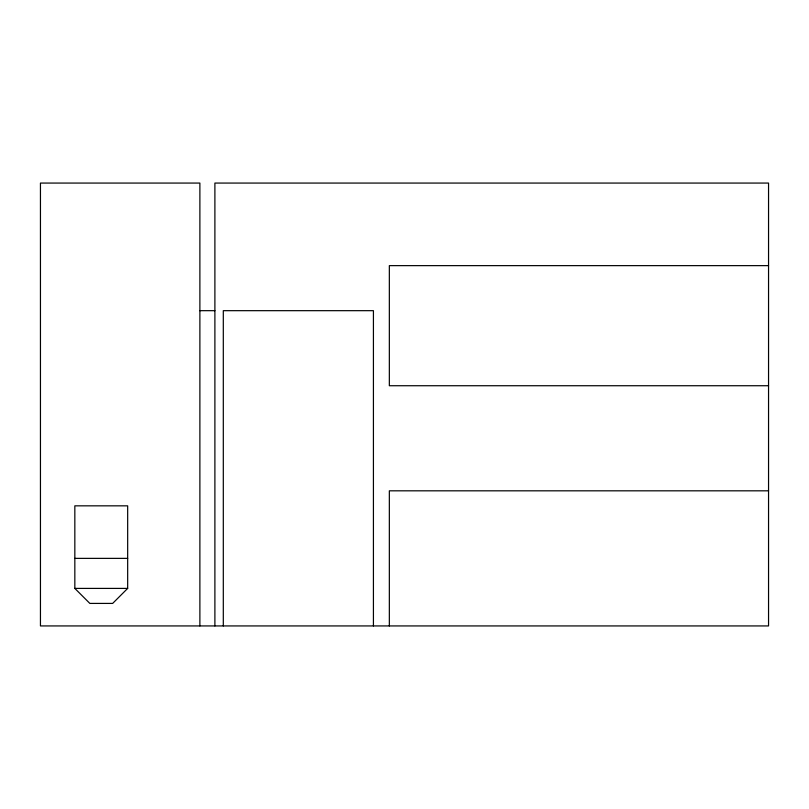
<?xml version="1.0" encoding="UTF-8"?>
<svg xmlns="http://www.w3.org/2000/svg" width="809" height="809" viewBox="0 0 809 809"><rect width="100%" height="100%" fill="white"/><g stroke="black" fill="none" stroke-linecap="round" stroke-linejoin="round"><path stroke-width="1.21" d="M127.67 588.406L112.663 603.413L89.839 603.413L74.832 588.406L74.832 505.837L127.67 505.837L127.67 588.406L74.832 588.406M768.55 265.635L389.341 265.635L389.341 385.731L768.55 385.731M199.884 310.676L214.891 310.676M768.55 490.82L389.341 490.82L389.341 625.933M74.832 558.372L127.67 558.372M373.424 625.933L373.424 310.676L223.304 310.676L223.304 625.933M214.891 625.933L214.891 183.067L768.55 183.067L768.55 625.933L40.45 625.933L40.45 183.067L199.884 183.067L199.884 625.933"/></g></svg>
